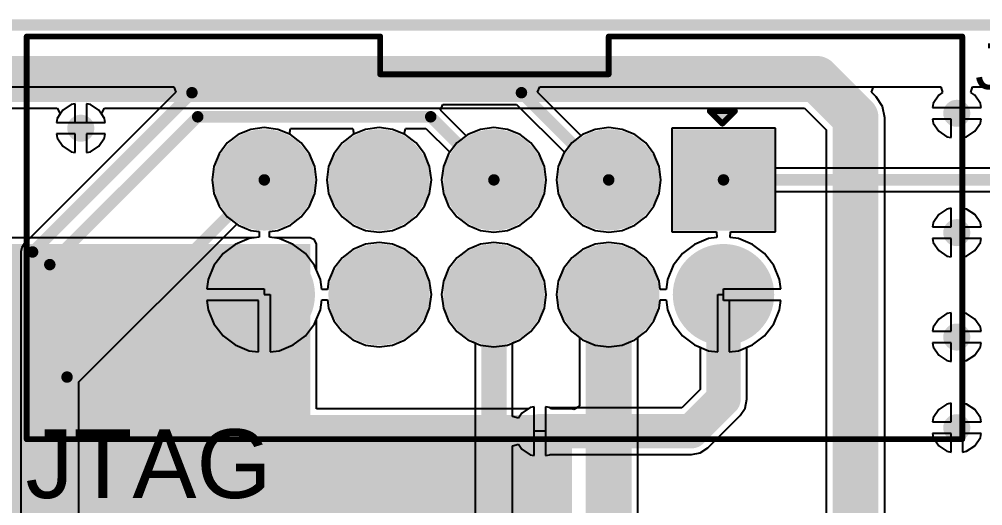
# Model space of a CAD drawing. Header units: millimetres. Extents: x -0.26 to 4.68, y -0.29 to 2.93.
# Drawn here: x 3.304 to 4.144, y 2.456 to 2.88 of the extents above; entities that cross this region are included whole.
import ezdxf

# ---------------------------------------------------------------- set-up
doc = ezdxf.new("R2010")
doc.units = ezdxf.units.MM
doc.header["$MEASUREMENT"] = 0
for name, color, linetype in [('BottomLayer', 5, 'Continuous'), ('BottomSolder', 6, 'Continuous'), ('Mechanical2', 216, 'Continuous'), ('MultiLayer', 9, 'Continuous'), ('PadHoleLayer', 156, 'Continuous'), ('TopLayer', 1, 'Continuous'), ('TopOverlay', 2, 'Continuous'), ('TopSolder', 216, 'Continuous'), ('ViaHoleLayer', 16, 'Continuous')]:
    doc.layers.add(name, color=color, linetype=linetype)
doc.styles.add('Arial', font='', dxfattribs={"height": 0.2})
doc.styles.get('Arial').set_extended_font_data('Arial')

# ---------------------------------------------------------------- blocks, each defined once
blk = doc.blocks.new('BH254V_10P_104')
at = {"layer": 'BottomLayer'}
h = blk.add_hatch(color=5, dxfattribs=at)
edge = h.paths.add_edge_path()
edge.add_arc((-0.2, 0.05), 0.04016, 0, 360)
h = blk.add_hatch(color=5, dxfattribs=at)
edge = h.paths.add_edge_path()
edge.add_arc((-0.1, 0.05), 0.04016, 0, 360)
h = blk.add_hatch(color=5, dxfattribs=at)
edge = h.paths.add_edge_path()
edge.add_arc((0, 0.05), 0.04016, 0, 360)
h = blk.add_hatch(color=5, dxfattribs=at)
edge = h.paths.add_edge_path()
edge.add_arc((0.1, 0.05), 0.04016, 0, 360)
h = blk.add_hatch(color=5, dxfattribs=at)
edge = h.paths.add_edge_path()
edge.add_arc((0.2, 0.05), 0.04016, 0, 360)
blk.add_hatch(color=5, dxfattribs=at).paths.add_polyline_path([(-0.24016, -0.00984), (-0.15984, -0.00984), (-0.15984, -0.09016), (-0.24016, -0.09016)])
h = blk.add_hatch(color=5, dxfattribs=at)
edge = h.paths.add_edge_path()
edge.add_arc((-0.1, -0.05), 0.04016, 0, 360)
h = blk.add_hatch(color=5, dxfattribs=at)
edge = h.paths.add_edge_path()
edge.add_arc((0, -0.05), 0.04016, 0, 360)
h = blk.add_hatch(color=5, dxfattribs=at)
edge = h.paths.add_edge_path()
edge.add_arc((0.1, -0.05), 0.04016, 0, 360)
h = blk.add_hatch(color=5, dxfattribs=at)
edge = h.paths.add_edge_path()
edge.add_arc((0.2, -0.05), 0.04016, 0, 360)
at = {"layer": 'BottomSolder'}
h = blk.add_hatch(color=6, dxfattribs=at)
edge = h.paths.add_edge_path()
edge.add_arc((-0.2, 0.05), 0.04416, 0, 360)
h = blk.add_hatch(color=6, dxfattribs=at)
edge = h.paths.add_edge_path()
edge.add_arc((-0.1, 0.05), 0.04416, 0, 360)
h = blk.add_hatch(color=6, dxfattribs=at)
edge = h.paths.add_edge_path()
edge.add_arc((0, 0.05), 0.04416, 0, 360)
h = blk.add_hatch(color=6, dxfattribs=at)
edge = h.paths.add_edge_path()
edge.add_arc((0.1, 0.05), 0.04416, 0, 360)
h = blk.add_hatch(color=6, dxfattribs=at)
edge = h.paths.add_edge_path()
edge.add_arc((0.2, 0.05), 0.04416, 0, 360)
blk.add_hatch(color=6, dxfattribs=at).paths.add_polyline_path([(-0.24416, -0.00584), (-0.15584, -0.00584), (-0.15584, -0.09416), (-0.24416, -0.09416)])
h = blk.add_hatch(color=6, dxfattribs=at)
edge = h.paths.add_edge_path()
edge.add_arc((-0.1, -0.05), 0.04416, 0, 360)
h = blk.add_hatch(color=6, dxfattribs=at)
edge = h.paths.add_edge_path()
edge.add_arc((0, -0.05), 0.04416, 0, 360)
h = blk.add_hatch(color=6, dxfattribs=at)
edge = h.paths.add_edge_path()
edge.add_arc((0.1, -0.05), 0.04416, 0, 360)
h = blk.add_hatch(color=6, dxfattribs=at)
edge = h.paths.add_edge_path()
edge.add_arc((0.2, -0.05), 0.04416, 0, 360)
at = {"layer": 'MultiLayer'}
h = blk.add_hatch(color=9, dxfattribs=at)
edge = h.paths.add_edge_path()
edge.add_arc((-0.2, 0.05), 0.04016, 0, 360)
h = blk.add_hatch(color=9, dxfattribs=at)
edge = h.paths.add_edge_path()
edge.add_arc((-0.1, 0.05), 0.04016, 0, 360)
h = blk.add_hatch(color=9, dxfattribs=at)
edge = h.paths.add_edge_path()
edge.add_arc((0, 0.05), 0.04016, 0, 360)
h = blk.add_hatch(color=9, dxfattribs=at)
edge = h.paths.add_edge_path()
edge.add_arc((0.1, 0.05), 0.04016, 0, 360)
h = blk.add_hatch(color=9, dxfattribs=at)
edge = h.paths.add_edge_path()
edge.add_arc((0.2, 0.05), 0.04016, 0, 360)
blk.add_hatch(color=9, dxfattribs=at).paths.add_polyline_path([(-0.24016, -0.00984), (-0.15984, -0.00984), (-0.15984, -0.09016), (-0.24016, -0.09016)])
h = blk.add_hatch(color=9, dxfattribs=at)
edge = h.paths.add_edge_path()
edge.add_arc((-0.1, -0.05), 0.04016, 0, 360)
h = blk.add_hatch(color=9, dxfattribs=at)
edge = h.paths.add_edge_path()
edge.add_arc((0, -0.05), 0.04016, 0, 360)
h = blk.add_hatch(color=9, dxfattribs=at)
edge = h.paths.add_edge_path()
edge.add_arc((0.1, -0.05), 0.04016, 0, 360)
h = blk.add_hatch(color=9, dxfattribs=at)
edge = h.paths.add_edge_path()
edge.add_arc((0.2, -0.05), 0.04016, 0, 360)
at = {"layer": 'PadHoleLayer'}
h = blk.add_hatch(color=156, dxfattribs=at)
edge = h.paths.add_edge_path()
edge.add_arc((-0.2, 0.05), 0.02008, 0, 360)
h = blk.add_hatch(color=156, dxfattribs=at)
edge = h.paths.add_edge_path()
edge.add_arc((-0.1, 0.05), 0.02008, 0, 360)
h = blk.add_hatch(color=156, dxfattribs=at)
edge = h.paths.add_edge_path()
edge.add_arc((0, 0.05), 0.02008, 0, 360)
h = blk.add_hatch(color=156, dxfattribs=at)
edge = h.paths.add_edge_path()
edge.add_arc((0.1, 0.05), 0.02008, 0, 360)
h = blk.add_hatch(color=156, dxfattribs=at)
edge = h.paths.add_edge_path()
edge.add_arc((0.2, 0.05), 0.02008, 0, 360)
h = blk.add_hatch(color=156, dxfattribs=at)
edge = h.paths.add_edge_path()
edge.add_arc((-0.2, -0.05), 0.02008, 0, 360)
h = blk.add_hatch(color=156, dxfattribs=at)
edge = h.paths.add_edge_path()
edge.add_arc((-0.1, -0.05), 0.02008, 0, 360)
h = blk.add_hatch(color=156, dxfattribs=at)
edge = h.paths.add_edge_path()
edge.add_arc((0, -0.05), 0.02008, 0, 360)
h = blk.add_hatch(color=156, dxfattribs=at)
edge = h.paths.add_edge_path()
edge.add_arc((0.1, -0.05), 0.02008, 0, 360)
h = blk.add_hatch(color=156, dxfattribs=at)
edge = h.paths.add_edge_path()
edge.add_arc((0.2, -0.05), 0.02008, 0, 360)
at = {"layer": 'TopLayer'}
h = blk.add_hatch(color=1, dxfattribs=at)
edge = h.paths.add_edge_path()
edge.add_arc((-0.2, 0.05), 0.04016, 0, 360)
h = blk.add_hatch(color=1, dxfattribs=at)
edge = h.paths.add_edge_path()
edge.add_arc((-0.1, 0.05), 0.04016, 0, 360)
h = blk.add_hatch(color=1, dxfattribs=at)
edge = h.paths.add_edge_path()
edge.add_arc((0, 0.05), 0.04016, 0, 360)
h = blk.add_hatch(color=1, dxfattribs=at)
edge = h.paths.add_edge_path()
edge.add_arc((0.1, 0.05), 0.04016, 0, 360)
h = blk.add_hatch(color=1, dxfattribs=at)
edge = h.paths.add_edge_path()
edge.add_arc((0.2, 0.05), 0.04016, 0, 360)
blk.add_hatch(color=1, dxfattribs=at).paths.add_polyline_path([(-0.24016, -0.00984), (-0.15984, -0.00984), (-0.15984, -0.09016), (-0.24016, -0.09016)])
h = blk.add_hatch(color=1, dxfattribs=at)
edge = h.paths.add_edge_path()
edge.add_arc((-0.1, -0.05), 0.04016, 0, 360)
h = blk.add_hatch(color=1, dxfattribs=at)
edge = h.paths.add_edge_path()
edge.add_arc((0, -0.05), 0.04016, 0, 360)
h = blk.add_hatch(color=1, dxfattribs=at)
edge = h.paths.add_edge_path()
edge.add_arc((0.1, -0.05), 0.04016, 0, 360)
h = blk.add_hatch(color=1, dxfattribs=at)
edge = h.paths.add_edge_path()
edge.add_arc((0.2, -0.05), 0.04016, 0, 360)
at = {"layer": 'TopOverlay'}
blk.add_hatch(color=2, dxfattribs=at).paths.add_polyline_path([(-0.1935, -0.102), (-0.205, -0.102), (-0.205, -0.1095), (-0.1935, -0.1095)])
at = {"layer": 'TopSolder'}
h = blk.add_hatch(color=216, dxfattribs=at)
edge = h.paths.add_edge_path()
edge.add_arc((-0.2, 0.05), 0.04416, 0, 360)
h = blk.add_hatch(color=216, dxfattribs=at)
edge = h.paths.add_edge_path()
edge.add_arc((-0.1, 0.05), 0.04416, 0, 360)
h = blk.add_hatch(color=216, dxfattribs=at)
edge = h.paths.add_edge_path()
edge.add_arc((0, 0.05), 0.04416, 0, 360)
h = blk.add_hatch(color=216, dxfattribs=at)
edge = h.paths.add_edge_path()
edge.add_arc((0.1, 0.05), 0.04416, 0, 360)
h = blk.add_hatch(color=216, dxfattribs=at)
edge = h.paths.add_edge_path()
edge.add_arc((0.2, 0.05), 0.04416, 0, 360)
blk.add_hatch(color=216, dxfattribs=at).paths.add_polyline_path([(-0.24416, -0.00584), (-0.15584, -0.00584), (-0.15584, -0.09416), (-0.24416, -0.09416)])
h = blk.add_hatch(color=216, dxfattribs=at)
edge = h.paths.add_edge_path()
edge.add_arc((-0.1, -0.05), 0.04416, 0, 360)
h = blk.add_hatch(color=216, dxfattribs=at)
edge = h.paths.add_edge_path()
edge.add_arc((0, -0.05), 0.04416, 0, 360)
h = blk.add_hatch(color=216, dxfattribs=at)
edge = h.paths.add_edge_path()
edge.add_arc((0.1, -0.05), 0.04416, 0, 360)
h = blk.add_hatch(color=216, dxfattribs=at)
edge = h.paths.add_edge_path()
edge.add_arc((0.2, -0.05), 0.04416, 0, 360)
at = {"layer": 'TopOverlay', "const_width": 0.005}
for points in [[(-0.408, 0.176), (-0.408, -0.175)], [(0.407, 0.176), (-0.408, 0.176)], [(0.407, 0.176), (0.407, -0.175)], [(-0.199, -0.099), (-0.21, -0.11)], [(-0.188, -0.11), (-0.199, -0.099)], [(-0.188, -0.11), (-0.21, -0.11)], [(-0.1, -0.142), (-0.1, -0.175)], [(0.099, -0.142), (-0.1, -0.142)], [(0.099, -0.142), (0.099, -0.175)], [(-0.1, -0.175), (-0.408, -0.175)], [(0.407, -0.175), (0.099, -0.175)]]:
    blk.add_lwpolyline(points, dxfattribs=at)
at = {"layer": 'TopOverlay', "const_width": 0.0025}
for points in [[(-0.40925, 0.176, 1), (-0.40675, 0.176, 1)], [(-0.40925, 0.176, 1), (-0.40675, 0.176, 1)], [(0.40575, 0.176, 1), (0.40825, 0.176, 1)], [(0.40575, 0.176, 1), (0.40825, 0.176, 1)], [(-0.20025, -0.099, 1), (-0.19775, -0.099, 1)], [(-0.20025, -0.099, 1), (-0.19775, -0.099, 1)], [(-0.21125, -0.11, 1), (-0.20875, -0.11, 1)], [(-0.21125, -0.11, 1), (-0.20875, -0.11, 1)], [(-0.18925, -0.11, 1), (-0.18675, -0.11, 1)], [(-0.18925, -0.11, 1), (-0.18675, -0.11, 1)], [(-0.10125, -0.142, 1), (-0.09875, -0.142, 1)], [(-0.10125, -0.142, 1), (-0.09875, -0.142, 1)], [(0.09775, -0.142, 1), (0.10025, -0.142, 1)], [(0.09775, -0.142, 1), (0.10025, -0.142, 1)], [(-0.40925, -0.175, 1), (-0.40675, -0.175, 1)], [(-0.40925, -0.175, 1), (-0.40675, -0.175, 1)], [(-0.10125, -0.175, 1), (-0.09875, -0.175, 1)], [(-0.10125, -0.175, 1), (-0.09875, -0.175, 1)], [(0.09775, -0.175, 1), (0.10025, -0.175, 1)], [(0.09775, -0.175, 1), (0.10025, -0.175, 1)], [(0.40575, -0.175, 1), (0.40825, -0.175, 1)], [(0.40575, -0.175, 1), (0.40825, -0.175, 1)]]:
    blk.add_lwpolyline(points, format="xyb", close=True, dxfattribs=at)

msp = doc.modelspace()

# ---------------------------------------------------------------- hatches: boundary and pattern name
at = {"layer": 'BottomLayer'}
h = msp.add_hatch(color=5, dxfattribs=at)
edge = h.paths.add_edge_path()
edge.add_arc((4.121, 2.798), 0.01181, 0, 360)
h = msp.add_hatch(color=5, dxfattribs=at)
edge = h.paths.add_edge_path()
edge.add_arc((3.358, 2.785), 0.01181, 0, 360)
h = msp.add_hatch(color=5, dxfattribs=at)
edge = h.paths.add_edge_path()
edge.add_arc((4.121, 2.694), 0.01181, 0, 360)
h = msp.add_hatch(color=5, dxfattribs=at)
edge = h.paths.add_edge_path()
edge.add_arc((4.121, 2.603), 0.01181, 0, 360)
h = msp.add_hatch(color=5, dxfattribs=at)
edge = h.paths.add_edge_path()
edge.add_arc((4.121, 2.524), 0.01181, 0, 360)
h = msp.add_hatch(color=5, dxfattribs=at)
edge = h.paths.add_edge_path()
edge.add_arc((3.75782, 2.52095), 0.01181, 0, 360)
at = {"layer": 'BottomSolder'}
h = msp.add_hatch(color=6, dxfattribs=at)
edge = h.paths.add_edge_path()
edge.add_arc((4.121, 2.798), 0.00591, 0, 360)
h = msp.add_hatch(color=6, dxfattribs=at)
edge = h.paths.add_edge_path()
edge.add_arc((3.358, 2.785), 0.00591, 0, 360)
h = msp.add_hatch(color=6, dxfattribs=at)
edge = h.paths.add_edge_path()
edge.add_arc((4.121, 2.694), 0.00591, 0, 360)
h = msp.add_hatch(color=6, dxfattribs=at)
edge = h.paths.add_edge_path()
edge.add_arc((4.121, 2.603), 0.00591, 0, 360)
h = msp.add_hatch(color=6, dxfattribs=at)
edge = h.paths.add_edge_path()
edge.add_arc((3.75782, 2.52095), 0.00591, 0, 360)
h = msp.add_hatch(color=6, dxfattribs=at)
edge = h.paths.add_edge_path()
edge.add_arc((4.121, 2.524), 0.00591, 0, 360)
at = {"layer": 'TopLayer'}
h = msp.add_hatch(color=1, dxfattribs=at)
edge = h.paths.add_edge_path()
edge.add_arc((4.121, 2.798), 0.01181, 0, 360)
h = msp.add_hatch(color=1, dxfattribs=at)
edge = h.paths.add_edge_path()
edge.add_arc((3.358, 2.785), 0.01181, 0, 360)
h = msp.add_hatch(color=1, dxfattribs=at)
edge = h.paths.add_edge_path()
edge.add_arc((4.121, 2.694), 0.01181, 0, 360)
for points in [[(3, 2.161), (3.55782, 2.161), (3.55782, 2.68395), (3, 2.68395)], [(3.45482, 2.16152), (3.78582, 2.16152), (3.78582, 2.53495), (3.45482, 2.53495)]]:
    msp.add_hatch(color=1, dxfattribs=at).paths.add_polyline_path(points)
h = msp.add_hatch(color=1, dxfattribs=at)
edge = h.paths.add_edge_path()
edge.add_arc((4.121, 2.603), 0.01181, 0, 360)
h = msp.add_hatch(color=1, dxfattribs=at)
edge = h.paths.add_edge_path()
edge.add_arc((4.121, 2.524), 0.01181, 0, 360)
h = msp.add_hatch(color=1, dxfattribs=at)
edge = h.paths.add_edge_path()
edge.add_arc((3.75782, 2.52095), 0.01181, 0, 360)
at = {"layer": 'TopSolder'}
h = msp.add_hatch(color=216, dxfattribs=at)
edge = h.paths.add_edge_path()
edge.add_arc((4.121, 2.798), 0.00591, 0, 360)
h = msp.add_hatch(color=216, dxfattribs=at)
edge = h.paths.add_edge_path()
edge.add_arc((3.358, 2.785), 0.00591, 0, 360)
h = msp.add_hatch(color=216, dxfattribs=at)
edge = h.paths.add_edge_path()
edge.add_arc((4.121, 2.694), 0.00591, 0, 360)
h = msp.add_hatch(color=216, dxfattribs=at)
edge = h.paths.add_edge_path()
edge.add_arc((4.121, 2.603), 0.00591, 0, 360)
h = msp.add_hatch(color=216, dxfattribs=at)
edge = h.paths.add_edge_path()
edge.add_arc((3.75782, 2.52095), 0.00591, 0, 360)
h = msp.add_hatch(color=216, dxfattribs=at)
edge = h.paths.add_edge_path()
edge.add_arc((4.121, 2.524), 0.00591, 0, 360)
at = {"layer": 'ViaHoleLayer'}
h = msp.add_hatch(color=16, dxfattribs=at)
edge = h.paths.add_edge_path()
edge.add_arc((4.121, 2.798), 0.00591, 0, 360)
h = msp.add_hatch(color=16, dxfattribs=at)
edge = h.paths.add_edge_path()
edge.add_arc((3.358, 2.785), 0.00591, 0, 360)
h = msp.add_hatch(color=16, dxfattribs=at)
edge = h.paths.add_edge_path()
edge.add_arc((4.121, 2.694), 0.00591, 0, 360)
h = msp.add_hatch(color=16, dxfattribs=at)
edge = h.paths.add_edge_path()
edge.add_arc((4.121, 2.603), 0.00591, 0, 360)
h = msp.add_hatch(color=16, dxfattribs=at)
edge = h.paths.add_edge_path()
edge.add_arc((3.75782, 2.52095), 0.00591, 0, 360)
h = msp.add_hatch(color=16, dxfattribs=at)
edge = h.paths.add_edge_path()
edge.add_arc((4.121, 2.524), 0.00591, 0, 360)

# ---------------------------------------------------------------- linework, layer by layer
at = {"layer": 'BottomLayer'}
for p, q in [((2.82723, 2.821), (3.43892, 2.821)), ((3.43892, 2.821), (3.44084, 2.81638)), ((3.75581, 2.81638), (3.75772, 2.821)), ((3.75772, 2.821), (4.10716, 2.821)), ((4.10716, 2.821), (4.10868, 2.816)), ((4.13332, 2.816), (4.13484, 2.821)), ((4.13484, 2.821), (4.22416, 2.821)), ((3.44084, 2.81638), (3.30879, 2.68434)), ((3.79377, 2.77842), (3.75581, 2.81638)), ((4.10528, 2.81372), (4.10045, 2.80651)), ((4.10868, 2.816), (4.10528, 2.81372)), ((4.13672, 2.81372), (4.13332, 2.816)), ((4.14155, 2.80651), (4.13672, 2.81372)), ((3.34949, 2.80555), (3.34228, 2.80072)), ((3.353, 2.80624), (3.34949, 2.80555)), ((3.353, 2.79), (3.353, 2.80624)), ((3.36651, 2.80555), (3.363, 2.80624)), ((3.363, 2.80624), (3.363, 2.79)), ((3.37372, 2.80072), (3.36651, 2.80555)), ((3.67144, 2.80075), (3.67343, 2.80575)), ((3.67343, 2.80575), (3.7376, 2.80575)), ((3.7376, 2.80575), (3.77936, 2.764)), ((4.10045, 2.80651), (4.09976, 2.803)), ((4.09976, 2.803), (4.14224, 2.803)), ((4.14224, 2.803), (4.14155, 2.80651)), ((3.34228, 2.80072), (3.33745, 2.79351)), ((3.37855, 2.79351), (3.37372, 2.80072)), ((3.69377, 2.77842), (3.67144, 2.80075)), ((3.33745, 2.79351), (3.33676, 2.79)), ((3.33676, 2.79), (3.353, 2.79)), ((3.363, 2.79), (3.37924, 2.79)), ((3.37924, 2.79), (3.37855, 2.79351)), ((4.116, 2.793), (4.09976, 2.793)), ((4.09976, 2.793), (4.10045, 2.78949)), ((4.10045, 2.78949), (4.10528, 2.78228)), ((4.116, 2.77676), (4.116, 2.793)), ((4.14224, 2.793), (4.126, 2.793)), ((4.126, 2.793), (4.126, 2.77676)), ((4.13672, 2.78228), (4.14155, 2.78949)), ((4.14155, 2.78949), (4.14224, 2.793)), ((3.353, 2.78), (3.33676, 2.78)), ((3.33676, 2.78), (3.33745, 2.77649)), ((3.353, 2.76376), (3.353, 2.78)), ((3.37924, 2.78), (3.363, 2.78)), ((3.363, 2.78), (3.363, 2.76376)), ((3.37855, 2.77649), (3.37924, 2.78)), ((3.53973, 2.77975), (3.54072, 2.78475)), ((3.5406, 2.77939), (3.53973, 2.77975)), ((3.55003, 2.77216), (3.5406, 2.77939)), ((3.54072, 2.78475), (3.59492, 2.78475)), ((3.59505, 2.77939), (3.58562, 2.77216)), ((3.59492, 2.78475), (3.59592, 2.77975)), ((3.59592, 2.77975), (3.59505, 2.77939)), ((3.63973, 2.77975), (3.64072, 2.78475)), ((3.6406, 2.77939), (3.63973, 2.77975)), ((3.65003, 2.77216), (3.6406, 2.77939)), ((3.64072, 2.78475), (3.6586, 2.78475)), ((3.6586, 2.78475), (3.67936, 2.764)), ((3.69505, 2.77939), (3.69377, 2.77842)), ((3.70603, 2.78394), (3.69505, 2.77939)), ((3.71782, 2.7855), (3.70603, 2.78394)), ((3.72961, 2.78394), (3.71782, 2.7855)), ((3.7406, 2.77939), (3.72961, 2.78394)), ((3.75003, 2.77216), (3.7406, 2.77939)), ((3.79505, 2.77939), (3.79377, 2.77842)), ((3.80603, 2.78394), (3.79505, 2.77939)), ((3.81782, 2.7855), (3.80603, 2.78394)), ((3.82961, 2.78394), (3.81782, 2.7855)), ((3.8406, 2.77939), (3.82961, 2.78394)), ((3.85003, 2.77216), (3.8406, 2.77939)), ((3.96298, 2.78511), (3.87267, 2.78511)), ((3.87267, 2.78511), (3.87267, 2.69479)), ((3.96298, 2.75014), (3.96298, 2.78511)), ((4.10528, 2.78228), (4.11249, 2.77745)), ((4.12951, 2.77745), (4.13672, 2.78228)), ((3.33745, 2.77649), (3.34228, 2.76928)), ((3.37372, 2.76928), (3.37855, 2.77649)), ((3.55727, 2.76272), (3.55003, 2.77216)), ((3.58562, 2.77216), (3.57838, 2.76272)), ((3.65727, 2.76272), (3.65003, 2.77216)), ((3.75727, 2.76272), (3.75003, 2.77216)), ((3.85727, 2.76272), (3.85003, 2.77216)), ((4.11249, 2.77745), (4.116, 2.77676)), ((4.126, 2.77676), (4.12951, 2.77745)), ((3.34228, 2.76928), (3.34949, 2.76445)), ((3.34949, 2.76445), (3.353, 2.76376)), ((3.363, 2.76376), (3.36651, 2.76445)), ((3.36651, 2.76445), (3.37372, 2.76928)), ((3.56182, 2.75174), (3.55727, 2.76272)), ((3.57838, 2.76272), (3.57383, 2.75174)), ((3.66182, 2.75174), (3.65727, 2.76272)), ((3.67838, 2.76272), (3.67383, 2.75174)), ((3.67936, 2.764), (3.67838, 2.76272)), ((3.76182, 2.75174), (3.75727, 2.76272)), ((3.77838, 2.76272), (3.77383, 2.75174)), ((3.77936, 2.764), (3.77838, 2.76272)), ((3.86182, 2.75174), (3.85727, 2.76272)), ((3.56337, 2.73995), (3.56182, 2.75174)), ((3.57383, 2.75174), (3.57228, 2.73995)), ((3.66337, 2.73995), (3.66182, 2.75174)), ((3.67383, 2.75174), (3.67228, 2.73995)), ((3.76337, 2.73995), (3.76182, 2.75174)), ((3.77383, 2.75174), (3.77228, 2.73995)), ((3.86337, 2.73995), (3.86182, 2.75174)), ((4.26582, 2.75014), (3.96298, 2.75014)), ((3.56182, 2.72816), (3.56337, 2.73995)), ((3.57228, 2.73995), (3.57383, 2.72816)), ((3.66182, 2.72816), (3.66337, 2.73995)), ((3.67228, 2.73995), (3.67383, 2.72816)), ((3.76182, 2.72816), (3.76337, 2.73995)), ((3.77228, 2.73995), (3.77383, 2.72816)), ((3.86182, 2.72816), (3.86337, 2.73995)), ((3.55727, 2.71718), (3.56182, 2.72816)), ((3.57383, 2.72816), (3.57838, 2.71718)), ((3.65727, 2.71718), (3.66182, 2.72816)), ((3.67383, 2.72816), (3.67838, 2.71718)), ((3.75727, 2.71718), (3.76182, 2.72816)), ((3.77383, 2.72816), (3.77838, 2.71718)), ((3.85727, 2.71718), (3.86182, 2.72816)), ((3.96298, 2.69479), (3.96298, 2.72975)), ((3.96298, 2.72975), (4.2616, 2.72975)), ((3.55003, 2.70774), (3.55727, 2.71718)), ((3.57838, 2.71718), (3.58562, 2.70774)), ((3.65003, 2.70774), (3.65727, 2.71718)), ((3.67838, 2.71718), (3.68562, 2.70774)), ((3.75003, 2.70774), (3.75727, 2.71718)), ((3.77838, 2.71718), (3.78562, 2.70774)), ((3.85003, 2.70774), (3.85727, 2.71718)), ((4.11249, 2.71455), (4.10528, 2.70972)), ((4.116, 2.71524), (4.11249, 2.71455)), ((4.116, 2.699), (4.116, 2.71524)), ((4.12951, 2.71455), (4.126, 2.71524)), ((4.126, 2.71524), (4.126, 2.699)), ((4.13672, 2.70972), (4.12951, 2.71455)), ((3.5406, 2.7005), (3.55003, 2.70774)), ((3.58562, 2.70774), (3.59505, 2.7005)), ((3.6406, 2.7005), (3.65003, 2.70774)), ((3.68562, 2.70774), (3.69505, 2.7005)), ((3.7406, 2.7005), (3.75003, 2.70774)), ((3.78562, 2.70774), (3.79505, 2.7005)), ((3.8406, 2.7005), (3.85003, 2.70774)), ((4.10045, 2.70251), (4.09976, 2.699)), ((4.10528, 2.70972), (4.10045, 2.70251)), ((4.14155, 2.70251), (4.13672, 2.70972)), ((4.14224, 2.699), (4.14155, 2.70251)), ((3.3562, 2.5639), (3.49377, 2.70148)), ((3.49377, 2.70148), (3.49505, 2.7005)), ((3.49505, 2.7005), (3.50603, 2.69595)), ((3.50603, 2.69595), (3.51334, 2.69499)), ((3.51334, 2.69499), (3.51334, 2.68995)), ((3.52231, 2.69499), (3.52961, 2.69595)), ((3.52231, 2.68995), (3.52231, 2.69499)), ((3.52961, 2.69595), (3.5406, 2.7005)), ((3.59505, 2.7005), (3.60603, 2.69595)), ((3.60603, 2.69595), (3.61782, 2.6944)), ((3.61782, 2.6944), (3.62961, 2.69595)), ((3.62961, 2.69595), (3.6406, 2.7005)), ((3.69505, 2.7005), (3.70603, 2.69595)), ((3.70603, 2.69595), (3.71782, 2.6944)), ((3.71782, 2.6944), (3.72961, 2.69595)), ((3.72961, 2.69595), (3.7406, 2.7005)), ((3.79505, 2.7005), (3.80603, 2.69595)), ((3.80603, 2.69595), (3.81782, 2.6944)), ((3.81782, 2.6944), (3.82961, 2.69595)), ((3.82961, 2.69595), (3.8406, 2.7005)), ((3.87267, 2.69479), (3.91181, 2.69479)), ((3.91181, 2.69479), (3.91214, 2.68979)), ((3.9235, 2.68979), (3.92383, 2.69479)), ((3.92383, 2.69479), (3.96298, 2.69479)), ((4.09976, 2.699), (4.116, 2.699)), ((4.126, 2.699), (4.14224, 2.699)), ((3.50473, 2.68882), (3.49253, 2.68376)), ((3.51334, 2.68995), (3.50473, 2.68882)), ((3.53092, 2.68882), (3.52231, 2.68995)), ((3.54312, 2.68376), (3.53092, 2.68882)), ((3.61782, 2.6855), (3.60603, 2.68394)), ((3.62961, 2.68394), (3.61782, 2.6855)), ((3.71782, 2.6855), (3.70603, 2.68394)), ((3.72961, 2.68394), (3.71782, 2.6855)), ((3.81782, 2.6855), (3.80603, 2.68394)), ((3.82961, 2.68394), (3.81782, 2.6855)), ((3.90473, 2.68882), (3.89253, 2.68376)), ((3.91214, 2.68979), (3.90473, 2.68882)), ((3.93092, 2.68882), (3.9235, 2.68979)), ((3.94312, 2.68376), (3.93092, 2.68882)), ((4.116, 2.689), (4.09976, 2.689)), ((4.09976, 2.689), (4.10045, 2.68549)), ((4.10045, 2.68549), (4.10528, 2.67828)), ((4.116, 2.67276), (4.116, 2.689)), ((4.14224, 2.689), (4.126, 2.689)), ((4.126, 2.689), (4.126, 2.67276)), ((4.13672, 2.67828), (4.14155, 2.68549)), ((4.14155, 2.68549), (4.14224, 2.689)), ((3.30658, 2.68103), (3.3058, 2.67713)), ((3.3058, 2.67713), (3.3058, 1.28935)), ((3.30879, 2.68434), (3.30658, 2.68103)), ((3.49253, 2.68376), (3.48205, 2.67572)), ((3.5536, 2.67572), (3.54312, 2.68376)), ((3.59505, 2.67939), (3.58562, 2.67216)), ((3.60603, 2.68394), (3.59505, 2.67939)), ((3.6406, 2.67939), (3.62961, 2.68394)), ((3.65003, 2.67216), (3.6406, 2.67939)), ((3.69505, 2.67939), (3.68562, 2.67216)), ((3.70603, 2.68394), (3.69505, 2.67939)), ((3.7406, 2.67939), (3.72961, 2.68394)), ((3.75003, 2.67216), (3.7406, 2.67939)), ((3.79505, 2.67939), (3.78562, 2.67216)), ((3.80603, 2.68394), (3.79505, 2.67939)), ((3.8406, 2.67939), (3.82961, 2.68394)), ((3.85003, 2.67216), (3.8406, 2.67939)), ((3.89253, 2.68376), (3.88205, 2.67572)), ((3.9536, 2.67572), (3.94312, 2.68376)), ((4.10528, 2.67828), (4.11249, 2.67345)), ((4.12951, 2.67345), (4.13672, 2.67828)), ((3.48205, 2.67572), (3.47401, 2.66524)), ((3.56164, 2.66524), (3.5536, 2.67572)), ((3.58562, 2.67216), (3.57838, 2.66272)), ((3.65727, 2.66272), (3.65003, 2.67216)), ((3.68562, 2.67216), (3.67838, 2.66272)), ((3.75727, 2.66272), (3.75003, 2.67216)), ((3.78562, 2.67216), (3.77838, 2.66272)), ((3.85727, 2.66272), (3.85003, 2.67216)), ((3.88205, 2.67572), (3.87401, 2.66524)), ((3.96164, 2.66524), (3.9536, 2.67572)), ((4.11249, 2.67345), (4.116, 2.67276)), ((4.126, 2.67276), (4.12951, 2.67345)), ((3.47401, 2.66524), (3.46896, 2.65304)), ((3.56669, 2.65304), (3.56164, 2.66524)), ((3.57838, 2.66272), (3.57383, 2.65174)), ((3.66182, 2.65174), (3.65727, 2.66272)), ((3.67838, 2.66272), (3.67383, 2.65174)), ((3.76182, 2.65174), (3.75727, 2.66272)), ((3.77838, 2.66272), (3.77383, 2.65174)), ((3.86182, 2.65174), (3.85727, 2.66272)), ((3.87401, 2.66524), (3.86896, 2.65304)), ((3.96669, 2.65304), (3.96164, 2.66524)), ((3.46896, 2.65304), (3.46789, 2.64495)), ((3.56782, 2.64443), (3.56669, 2.65304)), ((3.86896, 2.65304), (3.86782, 2.64443)), ((3.96775, 2.64495), (3.96669, 2.65304)), ((3.46789, 2.64495), (3.51782, 2.64495)), ((3.51782, 2.64495), (3.51782, 2.63995)), ((3.57287, 2.64443), (3.56782, 2.64443)), ((3.57383, 2.65174), (3.57287, 2.64443)), ((3.66337, 2.63995), (3.66182, 2.65174)), ((3.67383, 2.65174), (3.67228, 2.63995)), ((3.76337, 2.63995), (3.76182, 2.65174)), ((3.77383, 2.65174), (3.77228, 2.63995)), ((3.86278, 2.64443), (3.86182, 2.65174)), ((3.86782, 2.64443), (3.86278, 2.64443)), ((3.91782, 2.63495), (3.91782, 2.64495)), ((3.91782, 2.64495), (3.96775, 2.64495)), ((3.51782, 2.63995), (3.52282, 2.63995)), ((3.52282, 2.63995), (3.52282, 2.59002)), ((3.56669, 2.62685), (3.56782, 2.63546)), ((3.56782, 2.63546), (3.57287, 2.63546)), ((3.57287, 2.63546), (3.57383, 2.62816)), ((3.66182, 2.62816), (3.66337, 2.63995)), ((3.67228, 2.63995), (3.67383, 2.62816)), ((3.76182, 2.62816), (3.76337, 2.63995)), ((3.77228, 2.63995), (3.77383, 2.62816)), ((3.86182, 2.62816), (3.86278, 2.63546)), ((3.86278, 2.63546), (3.86782, 2.63546)), ((3.86782, 2.63546), (3.86896, 2.62685)), ((3.51282, 2.63495), (3.46789, 2.63495)), ((3.46789, 2.63495), (3.46896, 2.62685)), ((3.46896, 2.62685), (3.47401, 2.61465)), ((3.51282, 2.59002), (3.51282, 2.63495)), ((3.56164, 2.61465), (3.56669, 2.62685)), ((3.57383, 2.62816), (3.57838, 2.61718)), ((3.65727, 2.61718), (3.66182, 2.62816)), ((3.67383, 2.62816), (3.67838, 2.61718)), ((3.75727, 2.61718), (3.76182, 2.62816)), ((3.77383, 2.62816), (3.77838, 2.61718)), ((3.85727, 2.61718), (3.86182, 2.62816)), ((3.86896, 2.62685), (3.87401, 2.61465)), ((3.96775, 2.63495), (3.91782, 2.63495)), ((3.96164, 2.61465), (3.96669, 2.62685)), ((3.96669, 2.62685), (3.96775, 2.63495)), ((4.10528, 2.61872), (4.10045, 2.61151)), ((4.11249, 2.62355), (4.10528, 2.61872)), ((4.116, 2.62424), (4.11249, 2.62355)), ((4.116, 2.608), (4.116, 2.62424)), ((4.12951, 2.62355), (4.126, 2.62424)), ((4.126, 2.62424), (4.126, 2.608)), ((4.13672, 2.61872), (4.12951, 2.62355)), ((4.14155, 2.61151), (4.13672, 2.61872)), ((3.47401, 2.61465), (3.48205, 2.60418)), ((3.5536, 2.60418), (3.56164, 2.61465)), ((3.57838, 2.61718), (3.58562, 2.60774)), ((3.65003, 2.60774), (3.65727, 2.61718)), ((3.67838, 2.61718), (3.68562, 2.60774)), ((3.75003, 2.60774), (3.75727, 2.61718)), ((3.77838, 2.61718), (3.78562, 2.60774)), ((3.85003, 2.60774), (3.85727, 2.61718)), ((3.87401, 2.61465), (3.88205, 2.60418)), ((3.9536, 2.60418), (3.96164, 2.61465)), ((4.10045, 2.61151), (4.09976, 2.608)), ((4.14224, 2.608), (4.14155, 2.61151)), ((3.48205, 2.60418), (3.49253, 2.59614)), ((3.54312, 2.59614), (3.5536, 2.60418)), ((3.58562, 2.60774), (3.59505, 2.6005)), ((3.6406, 2.6005), (3.65003, 2.60774)), ((3.68562, 2.60774), (3.69505, 2.6005)), ((3.7406, 2.6005), (3.75003, 2.60774)), ((3.78562, 2.60774), (3.79505, 2.6005)), ((3.8406, 2.6005), (3.85003, 2.60774)), ((3.88205, 2.60418), (3.89253, 2.59614)), ((3.94312, 2.59614), (3.9536, 2.60418)), ((4.09976, 2.608), (4.116, 2.608)), ((4.126, 2.608), (4.14224, 2.608)), ((3.49253, 2.59614), (3.50473, 2.59108)), ((3.53092, 2.59108), (3.54312, 2.59614)), ((3.59505, 2.6005), (3.60603, 2.59595)), ((3.60603, 2.59595), (3.61782, 2.5944)), ((3.61782, 2.5944), (3.62961, 2.59595)), ((3.62961, 2.59595), (3.6406, 2.6005)), ((3.69505, 2.6005), (3.70151, 2.59783)), ((3.70151, 2.59783), (3.70151, 2.43917)), ((3.73414, 2.59783), (3.7406, 2.6005)), ((3.73414, 2.53376), (3.73414, 2.59783)), ((3.79505, 2.6005), (3.80603, 2.59595)), ((3.80603, 2.59595), (3.81782, 2.5944)), ((3.81782, 2.5944), (3.82961, 2.59595)), ((3.82961, 2.59595), (3.8406, 2.6005)), ((3.89253, 2.59614), (3.89743, 2.59411)), ((3.89743, 2.59411), (3.89743, 2.5574)), ((3.93821, 2.59411), (3.94312, 2.59614)), ((3.93821, 2.54895), (3.93821, 2.59411)), ((4.116, 2.598), (4.09976, 2.598)), ((4.09976, 2.598), (4.10045, 2.59449)), ((4.10045, 2.59449), (4.10528, 2.58728)), ((4.116, 2.58176), (4.116, 2.598)), ((4.14224, 2.598), (4.126, 2.598)), ((4.126, 2.598), (4.126, 2.58176)), ((4.13672, 2.58728), (4.14155, 2.59449)), ((4.14155, 2.59449), (4.14224, 2.598)), ((3.50473, 2.59108), (3.51282, 2.59002)), ((3.52282, 2.59002), (3.53092, 2.59108)), ((4.10528, 2.58728), (4.11249, 2.58245)), ((4.12951, 2.58245), (4.13672, 2.58728)), ((4.11249, 2.58245), (4.116, 2.58176)), ((4.126, 2.58176), (4.12951, 2.58245)), ((3.3562, 1.26918), (3.3562, 2.5639)), ((3.89743, 2.5574), (3.88138, 2.54134)), ((3.93666, 2.54115), (3.93821, 2.54895)), ((4.11249, 2.54455), (4.10528, 2.53972)), ((4.116, 2.54524), (4.11249, 2.54455)), ((4.116, 2.529), (4.116, 2.54524)), ((4.12951, 2.54455), (4.126, 2.54524)), ((4.126, 2.54524), (4.126, 2.529)), ((4.13672, 2.53972), (4.12951, 2.54455)), ((3.7421, 2.53667), (3.73914, 2.53224)), ((3.74931, 2.54149), (3.7421, 2.53667)), ((3.75282, 2.54219), (3.74931, 2.54149)), ((3.75282, 2.52095), (3.75282, 2.54219)), ((3.76633, 2.54149), (3.76282, 2.54219)), ((3.76282, 2.54219), (3.76282, 2.52095)), ((3.76656, 2.54134), (3.76633, 2.54149)), ((3.88138, 2.54134), (3.76656, 2.54134)), ((3.90424, 2.50653), (3.93224, 2.53453)), ((3.93224, 2.53453), (3.93666, 2.54115)), ((4.10528, 2.53972), (4.10045, 2.53251)), ((4.14155, 2.53251), (4.13672, 2.53972)), ((3.73914, 2.53224), (3.73414, 2.53376)), ((4.10045, 2.53251), (4.09976, 2.529)), ((4.09976, 2.529), (4.116, 2.529)), ((4.126, 2.529), (4.14224, 2.529)), ((4.14224, 2.529), (4.14155, 2.53251)), ((3.75282, 2.4997), (3.75282, 2.52095)), ((3.76282, 2.52095), (3.76282, 2.4997)), ((4.116, 2.519), (4.09976, 2.519)), ((4.09976, 2.519), (4.10045, 2.51549)), ((4.116, 2.50276), (4.116, 2.519)), ((4.14224, 2.519), (4.126, 2.519)), ((4.126, 2.519), (4.126, 2.50276)), ((4.14155, 2.51549), (4.14224, 2.519)), ((3.73414, 2.50814), (3.73914, 2.50966)), ((3.73914, 2.50966), (3.7421, 2.50522)), ((4.10045, 2.51549), (4.10528, 2.50828)), ((4.13672, 2.50828), (4.14155, 2.51549)), ((3.73414, 2.44592), (3.73414, 2.50814)), ((3.7421, 2.50522), (3.74931, 2.5004)), ((3.88982, 2.50056), (3.89763, 2.50211)), ((3.89763, 2.50211), (3.90424, 2.50653)), ((4.10528, 2.50828), (4.11249, 2.50345)), ((4.11249, 2.50345), (4.116, 2.50276)), ((4.126, 2.50276), (4.12951, 2.50345)), ((4.12951, 2.50345), (4.13672, 2.50828)), ((3.74931, 2.5004), (3.75282, 2.4997)), ((3.76282, 2.4997), (3.76633, 2.5004)), ((3.76633, 2.5004), (3.76656, 2.50056)), ((3.76656, 2.50056), (3.88982, 2.50056))]:
    msp.add_line(p, q, dxfattribs=at)
for points, const_width in [([(3.316, 2.67713), (3.45482, 2.81595)], 0.01), ([(3.45482, 2.81595), (3.74182, 2.81595)], 0.01), ([(3.74182, 2.81595), (3.81782, 2.73995)], 0.01), ([(3.331, 2.66613), (3.45982, 2.79495)], 0.01), ([(3.45982, 2.79495), (3.66282, 2.79495)], 0.01), ([(3.66282, 2.79495), (3.71782, 2.73995)], 0.01), ([(3.346, 2.56813), (3.51782, 2.73995)], 0.01), ([(3.91782, 2.73995), (4.26582, 2.73995)], 0.01), ([(3.316, 1.28513), (3.316, 2.67713)], 0.01), ([(3.331, 1.27513), (3.331, 2.66613)], 0.01), ([(3.91782, 2.54895), (3.91782, 2.63995)], 0.03), ([(3.71782, 2.43917), (3.71782, 2.63995)], 0.022), ([(3.346, 1.26852), (3.346, 2.56813)], 0.01), ([(3.88982, 2.52095), (3.91782, 2.54895)], 0.03), ([(3.75782, 2.52095), (3.88982, 2.52095)], 0.03)]:
    msp.add_lwpolyline(points, dxfattribs=dict(at, const_width=const_width))
for points, const_width in [([(3.45232, 2.81595, 1), (3.45732, 2.81595, 1)], 0.005), ([(3.45232, 2.81595, 1), (3.45732, 2.81595, 1)], 0.005), ([(3.73932, 2.81595, 1), (3.74432, 2.81595, 1)], 0.005), ([(3.73932, 2.81595, 1), (3.74432, 2.81595, 1)], 0.005), ([(3.45732, 2.79495, 1), (3.46232, 2.79495, 1)], 0.005), ([(3.45732, 2.79495, 1), (3.46232, 2.79495, 1)], 0.005), ([(3.66032, 2.79495, 1), (3.66532, 2.79495, 1)], 0.005), ([(3.66032, 2.79495, 1), (3.66532, 2.79495, 1)], 0.005), ([(3.51532, 2.73995, 1), (3.52032, 2.73995, 1)], 0.005), ([(3.71532, 2.73995, 1), (3.72032, 2.73995, 1)], 0.005), ([(3.81532, 2.73995, 1), (3.82032, 2.73995, 1)], 0.005), ([(3.91532, 2.73995, 1), (3.92032, 2.73995, 1)], 0.005), ([(3.3135, 2.67713, 1), (3.3185, 2.67713, 1)], 0.005), ([(3.3135, 2.67713, 1), (3.3185, 2.67713, 1)], 0.005), ([(3.3285, 2.66613, 1), (3.3335, 2.66613, 1)], 0.005), ([(3.3285, 2.66613, 1), (3.3335, 2.66613, 1)], 0.005), ([(3.91032, 2.63995, 1), (3.92532, 2.63995, 1)], 0.015), ([(3.71232, 2.63995, 1), (3.72332, 2.63995, 1)], 0.011), ([(3.3435, 2.56813, 1), (3.3485, 2.56813, 1)], 0.005), ([(3.3435, 2.56813, 1), (3.3485, 2.56813, 1)], 0.005), ([(3.91032, 2.54895, 1), (3.92532, 2.54895, 1)], 0.015), ([(3.91032, 2.54895, 1), (3.92532, 2.54895, 1)], 0.015), ([(3.75032, 2.52095, 1), (3.76532, 2.52095, 1)], 0.015), ([(3.88232, 2.52095, 1), (3.89732, 2.52095, 1)], 0.015), ([(3.88232, 2.52095, 1), (3.89732, 2.52095, 1)], 0.015)]:
    msp.add_lwpolyline(points, format="xyb", close=True, dxfattribs=dict(at, const_width=const_width))
at = {"layer": 'Mechanical2', "const_width": 0.01}
msp.add_lwpolyline([(-0.11718, 2.87495), (4.60723, 2.87495)], dxfattribs=at)
at = {"layer": 'TopLayer'}
for p, q in [((4.04667, 2.81638), (4.04858, 2.821)), ((4.04858, 2.821), (4.10716, 2.821)), ((4.10716, 2.821), (4.10868, 2.816)), ((4.13332, 2.816), (4.13484, 2.821)), ((4.13484, 2.821), (4.22416, 2.821)), ((4.05085, 2.8122), (4.04667, 2.81638)), ((4.05637, 2.80393), (4.05085, 2.8122)), ((4.10528, 2.81372), (4.10045, 2.80651)), ((4.10868, 2.816), (4.10528, 2.81372)), ((4.13672, 2.81372), (4.13332, 2.816)), ((4.14155, 2.80651), (4.13672, 2.81372)), ((4.05831, 2.79418), (4.05637, 2.80393)), ((4.10045, 2.80651), (4.09976, 2.803)), ((4.09976, 2.803), (4.14224, 2.803)), ((4.14224, 2.803), (4.14155, 2.80651)), ((3.26158, 2.80246), (3.33742, 2.80246)), ((3.33742, 2.80246), (3.34009, 2.79746)), ((3.34009, 2.79746), (3.33745, 2.79351)), ((3.37591, 2.79746), (3.37858, 2.80246)), ((3.37855, 2.79351), (3.37591, 2.79746)), ((3.37858, 2.80246), (3.98849, 2.80246)), ((3.98849, 2.80246), (4.00733, 2.78362)), ((3.33745, 2.79351), (3.33676, 2.79)), ((3.33676, 2.79), (3.37924, 2.79)), ((3.37924, 2.79), (3.37855, 2.79351)), ((4.05831, 2.39282), (4.05831, 2.79418)), ((4.116, 2.793), (4.09976, 2.793)), ((4.09976, 2.793), (4.10045, 2.78949)), ((4.10045, 2.78949), (4.10528, 2.78228)), ((4.116, 2.77676), (4.116, 2.793)), ((4.14224, 2.793), (4.126, 2.793)), ((4.126, 2.793), (4.126, 2.77676)), ((4.13672, 2.78228), (4.14155, 2.78949)), ((4.14155, 2.78949), (4.14224, 2.793)), ((3.353, 2.78), (3.33676, 2.78)), ((3.33676, 2.78), (3.33745, 2.77649)), ((3.353, 2.76376), (3.353, 2.78)), ((3.37924, 2.78), (3.363, 2.78)), ((3.363, 2.78), (3.363, 2.76376)), ((3.37855, 2.77649), (3.37924, 2.78)), ((3.49505, 2.77939), (3.48562, 2.77216)), ((3.50603, 2.78394), (3.49505, 2.77939)), ((3.51782, 2.7855), (3.50603, 2.78394)), ((3.52961, 2.78394), (3.51782, 2.7855)), ((3.5406, 2.77939), (3.52961, 2.78394)), ((3.55003, 2.77216), (3.5406, 2.77939)), ((3.59505, 2.77939), (3.58562, 2.77216)), ((3.60603, 2.78394), (3.59505, 2.77939)), ((3.61782, 2.7855), (3.60603, 2.78394)), ((3.62961, 2.78394), (3.61782, 2.7855)), ((3.6406, 2.77939), (3.62961, 2.78394)), ((3.65003, 2.77216), (3.6406, 2.77939)), ((3.69505, 2.77939), (3.68562, 2.77216)), ((3.70603, 2.78394), (3.69505, 2.77939)), ((3.71782, 2.7855), (3.70603, 2.78394)), ((3.72961, 2.78394), (3.71782, 2.7855)), ((3.7406, 2.77939), (3.72961, 2.78394)), ((3.75003, 2.77216), (3.7406, 2.77939)), ((3.79505, 2.77939), (3.78562, 2.77216)), ((3.80603, 2.78394), (3.79505, 2.77939)), ((3.81782, 2.7855), (3.80603, 2.78394)), ((3.82961, 2.78394), (3.81782, 2.7855)), ((3.8406, 2.77939), (3.82961, 2.78394)), ((3.85003, 2.77216), (3.8406, 2.77939)), ((3.96298, 2.78511), (3.87267, 2.78511)), ((3.87267, 2.78511), (3.87267, 2.69479)), ((3.96298, 2.69479), (3.96298, 2.78511)), ((4.00733, 2.78362), (4.00733, 2.40338)), ((4.10528, 2.78228), (4.11249, 2.77745)), ((4.12951, 2.77745), (4.13672, 2.78228)), ((3.33745, 2.77649), (3.34228, 2.76928)), ((3.37372, 2.76928), (3.37855, 2.77649)), ((3.48562, 2.77216), (3.47838, 2.76272)), ((3.55727, 2.76272), (3.55003, 2.77216)), ((3.58562, 2.77216), (3.57838, 2.76272)), ((3.65727, 2.76272), (3.65003, 2.77216)), ((3.68562, 2.77216), (3.67838, 2.76272)), ((3.75727, 2.76272), (3.75003, 2.77216)), ((3.78562, 2.77216), (3.77838, 2.76272)), ((3.85727, 2.76272), (3.85003, 2.77216)), ((4.11249, 2.77745), (4.116, 2.77676)), ((4.126, 2.77676), (4.12951, 2.77745)), ((3.34228, 2.76928), (3.34949, 2.76445)), ((3.34949, 2.76445), (3.353, 2.76376)), ((3.363, 2.76376), (3.36651, 2.76445)), ((3.36651, 2.76445), (3.37372, 2.76928)), ((3.47838, 2.76272), (3.47383, 2.75174)), ((3.56182, 2.75174), (3.55727, 2.76272)), ((3.57838, 2.76272), (3.57383, 2.75174)), ((3.66182, 2.75174), (3.65727, 2.76272)), ((3.67838, 2.76272), (3.67383, 2.75174)), ((3.76182, 2.75174), (3.75727, 2.76272)), ((3.77838, 2.76272), (3.77383, 2.75174)), ((3.86182, 2.75174), (3.85727, 2.76272)), ((3.47383, 2.75174), (3.47228, 2.73995)), ((3.56337, 2.73995), (3.56182, 2.75174)), ((3.57383, 2.75174), (3.57228, 2.73995)), ((3.66337, 2.73995), (3.66182, 2.75174)), ((3.67383, 2.75174), (3.67228, 2.73995)), ((3.76337, 2.73995), (3.76182, 2.75174)), ((3.77383, 2.75174), (3.77228, 2.73995)), ((3.86337, 2.73995), (3.86182, 2.75174)), ((3.47228, 2.73995), (3.47383, 2.72816)), ((3.56182, 2.72816), (3.56337, 2.73995)), ((3.57228, 2.73995), (3.57383, 2.72816)), ((3.66182, 2.72816), (3.66337, 2.73995)), ((3.67228, 2.73995), (3.67383, 2.72816)), ((3.76182, 2.72816), (3.76337, 2.73995)), ((3.77228, 2.73995), (3.77383, 2.72816)), ((3.86182, 2.72816), (3.86337, 2.73995)), ((3.47383, 2.72816), (3.47838, 2.71718)), ((3.55727, 2.71718), (3.56182, 2.72816)), ((3.57383, 2.72816), (3.57838, 2.71718)), ((3.65727, 2.71718), (3.66182, 2.72816)), ((3.67383, 2.72816), (3.67838, 2.71718)), ((3.75727, 2.71718), (3.76182, 2.72816)), ((3.77383, 2.72816), (3.77838, 2.71718)), ((3.85727, 2.71718), (3.86182, 2.72816)), ((3.47838, 2.71718), (3.48562, 2.70774)), ((3.55003, 2.70774), (3.55727, 2.71718)), ((3.57838, 2.71718), (3.58562, 2.70774)), ((3.65003, 2.70774), (3.65727, 2.71718)), ((3.67838, 2.71718), (3.68562, 2.70774)), ((3.75003, 2.70774), (3.75727, 2.71718)), ((3.77838, 2.71718), (3.78562, 2.70774)), ((3.85003, 2.70774), (3.85727, 2.71718)), ((4.11249, 2.71455), (4.10528, 2.70972)), ((4.116, 2.71524), (4.11249, 2.71455)), ((4.116, 2.699), (4.116, 2.71524)), ((4.12951, 2.71455), (4.126, 2.71524)), ((4.126, 2.71524), (4.126, 2.699)), ((4.13672, 2.70972), (4.12951, 2.71455)), ((3.48562, 2.70774), (3.49505, 2.7005)), ((3.5406, 2.7005), (3.55003, 2.70774)), ((3.58562, 2.70774), (3.59505, 2.7005)), ((3.6406, 2.7005), (3.65003, 2.70774)), ((3.68562, 2.70774), (3.69505, 2.7005)), ((3.7406, 2.7005), (3.75003, 2.70774)), ((3.78562, 2.70774), (3.79505, 2.7005)), ((3.8406, 2.7005), (3.85003, 2.70774)), ((4.10045, 2.70251), (4.09976, 2.699)), ((4.10528, 2.70972), (4.10045, 2.70251)), ((4.14155, 2.70251), (4.13672, 2.70972)), ((4.14224, 2.699), (4.14155, 2.70251)), ((3.49505, 2.7005), (3.50603, 2.69595)), ((3.50603, 2.69595), (3.51334, 2.69499)), ((3.51334, 2.69499), (3.51334, 2.68995)), ((3.52231, 2.69499), (3.52961, 2.69595)), ((3.52231, 2.68995), (3.52231, 2.69499)), ((3.52961, 2.69595), (3.5406, 2.7005)), ((3.59505, 2.7005), (3.60603, 2.69595)), ((3.60603, 2.69595), (3.61782, 2.6944)), ((3.61782, 2.6944), (3.62961, 2.69595)), ((3.62961, 2.69595), (3.6406, 2.7005)), ((3.69505, 2.7005), (3.70603, 2.69595)), ((3.70603, 2.69595), (3.71782, 2.6944)), ((3.71782, 2.6944), (3.72961, 2.69595)), ((3.72961, 2.69595), (3.7406, 2.7005)), ((3.79505, 2.7005), (3.80603, 2.69595)), ((3.80603, 2.69595), (3.81782, 2.6944)), ((3.81782, 2.6944), (3.82961, 2.69595)), ((3.82961, 2.69595), (3.8406, 2.7005)), ((3.87267, 2.69479), (3.91181, 2.69479)), ((3.91181, 2.69479), (3.91214, 2.68979)), ((3.9235, 2.68979), (3.92383, 2.69479)), ((3.92383, 2.69479), (3.96298, 2.69479)), ((4.09976, 2.699), (4.116, 2.699)), ((4.126, 2.699), (4.14224, 2.699)), ((3.50887, 2.68936), (3.26261, 2.68936)), ((3.51334, 2.68995), (3.50887, 2.68936)), ((3.52677, 2.68936), (3.52231, 2.68995)), ((3.55782, 2.68936), (3.52677, 2.68936)), ((3.56165, 2.68778), (3.55782, 2.68936)), ((3.56323, 2.68395), (3.56165, 2.68778)), ((3.61782, 2.6855), (3.60603, 2.68394)), ((3.62961, 2.68394), (3.61782, 2.6855)), ((3.71782, 2.6855), (3.70603, 2.68394)), ((3.72961, 2.68394), (3.71782, 2.6855)), ((3.81782, 2.6855), (3.80603, 2.68394)), ((3.82961, 2.68394), (3.81782, 2.6855)), ((3.90473, 2.68882), (3.89253, 2.68376)), ((3.91214, 2.68979), (3.90473, 2.68882)), ((3.93092, 2.68882), (3.9235, 2.68979)), ((3.94312, 2.68376), (3.93092, 2.68882)), ((4.116, 2.689), (4.09976, 2.689)), ((4.09976, 2.689), (4.10045, 2.68549)), ((4.10045, 2.68549), (4.10528, 2.67828)), ((4.116, 2.67276), (4.116, 2.689)), ((4.14224, 2.689), (4.126, 2.689)), ((4.126, 2.689), (4.126, 2.67276)), ((4.13672, 2.67828), (4.14155, 2.68549)), ((4.14155, 2.68549), (4.14224, 2.689)), ((3.56323, 2.66138), (3.56323, 2.68395)), ((3.59505, 2.67939), (3.58562, 2.67216)), ((3.60603, 2.68394), (3.59505, 2.67939)), ((3.6406, 2.67939), (3.62961, 2.68394)), ((3.65003, 2.67216), (3.6406, 2.67939)), ((3.69505, 2.67939), (3.68562, 2.67216)), ((3.70603, 2.68394), (3.69505, 2.67939)), ((3.7406, 2.67939), (3.72961, 2.68394)), ((3.75003, 2.67216), (3.7406, 2.67939)), ((3.79505, 2.67939), (3.78562, 2.67216)), ((3.80603, 2.68394), (3.79505, 2.67939)), ((3.8406, 2.67939), (3.82961, 2.68394)), ((3.85003, 2.67216), (3.8406, 2.67939)), ((3.89253, 2.68376), (3.88205, 2.67572)), ((3.9536, 2.67572), (3.94312, 2.68376)), ((4.10528, 2.67828), (4.11249, 2.67345)), ((4.12951, 2.67345), (4.13672, 2.67828)), ((3.58562, 2.67216), (3.57838, 2.66272)), ((3.65727, 2.66272), (3.65003, 2.67216)), ((3.68562, 2.67216), (3.67838, 2.66272)), ((3.75727, 2.66272), (3.75003, 2.67216)), ((3.78562, 2.67216), (3.77838, 2.66272)), ((3.85727, 2.66272), (3.85003, 2.67216)), ((3.88205, 2.67572), (3.87401, 2.66524)), ((3.96164, 2.66524), (3.9536, 2.67572)), ((4.11249, 2.67345), (4.116, 2.67276)), ((4.126, 2.67276), (4.12951, 2.67345)), ((3.56669, 2.65304), (3.56323, 2.66138)), ((3.57838, 2.66272), (3.57383, 2.65174)), ((3.66182, 2.65174), (3.65727, 2.66272)), ((3.67838, 2.66272), (3.67383, 2.65174)), ((3.76182, 2.65174), (3.75727, 2.66272)), ((3.77838, 2.66272), (3.77383, 2.65174)), ((3.86182, 2.65174), (3.85727, 2.66272)), ((3.87401, 2.66524), (3.86896, 2.65304)), ((3.96669, 2.65304), (3.96164, 2.66524)), ((3.56782, 2.64443), (3.56669, 2.65304)), ((3.86896, 2.65304), (3.86782, 2.64443)), ((3.96775, 2.64495), (3.96669, 2.65304)), ((3.57287, 2.64443), (3.56782, 2.64443)), ((3.57383, 2.65174), (3.57287, 2.64443)), ((3.66337, 2.63995), (3.66182, 2.65174)), ((3.67383, 2.65174), (3.67228, 2.63995)), ((3.76337, 2.63995), (3.76182, 2.65174)), ((3.77383, 2.65174), (3.77228, 2.63995)), ((3.86278, 2.64443), (3.86182, 2.65174)), ((3.86782, 2.64443), (3.86278, 2.64443)), ((3.91782, 2.63995), (3.91782, 2.64495)), ((3.91782, 2.64495), (3.96775, 2.64495)), ((3.56669, 2.62685), (3.56782, 2.63546)), ((3.56782, 2.63546), (3.57287, 2.63546)), ((3.57287, 2.63546), (3.57383, 2.62816)), ((3.66182, 2.62816), (3.66337, 2.63995)), ((3.67228, 2.63995), (3.67383, 2.62816)), ((3.76182, 2.62816), (3.76337, 2.63995)), ((3.77228, 2.63995), (3.77383, 2.62816)), ((3.86182, 2.62816), (3.86278, 2.63546)), ((3.86278, 2.63546), (3.86782, 2.63546)), ((3.86782, 2.63546), (3.86896, 2.62685)), ((3.91282, 2.59002), (3.91282, 2.63995)), ((3.91282, 2.63995), (3.91782, 2.63995)), ((3.56323, 2.61851), (3.56669, 2.62685)), ((3.57383, 2.62816), (3.57838, 2.61718)), ((3.65727, 2.61718), (3.66182, 2.62816)), ((3.67383, 2.62816), (3.67838, 2.61718)), ((3.75727, 2.61718), (3.76182, 2.62816)), ((3.77383, 2.62816), (3.77838, 2.61718)), ((3.85727, 2.61718), (3.86182, 2.62816)), ((3.86896, 2.62685), (3.87401, 2.61465)), ((3.96775, 2.63495), (3.92282, 2.63495)), ((3.92282, 2.63495), (3.92282, 2.59002)), ((3.96164, 2.61465), (3.96669, 2.62685)), ((3.96669, 2.62685), (3.96775, 2.63495)), ((3.56323, 2.54036), (3.56323, 2.61851)), ((4.10528, 2.61872), (4.10045, 2.61151)), ((4.11249, 2.62355), (4.10528, 2.61872)), ((4.116, 2.62424), (4.11249, 2.62355)), ((4.116, 2.608), (4.116, 2.62424)), ((4.12951, 2.62355), (4.126, 2.62424)), ((4.126, 2.62424), (4.126, 2.608)), ((4.13672, 2.61872), (4.12951, 2.62355)), ((4.14155, 2.61151), (4.13672, 2.61872)), ((3.57838, 2.61718), (3.58562, 2.60774)), ((3.65003, 2.60774), (3.65727, 2.61718)), ((3.67838, 2.61718), (3.68562, 2.60774)), ((3.75003, 2.60774), (3.75727, 2.61718)), ((3.77838, 2.61718), (3.78562, 2.60774)), ((3.85003, 2.60774), (3.85727, 2.61718)), ((3.87401, 2.61465), (3.88205, 2.60418)), ((3.9536, 2.60418), (3.96164, 2.61465)), ((4.10045, 2.61151), (4.09976, 2.608)), ((4.14224, 2.608), (4.14155, 2.61151)), ((3.58562, 2.60774), (3.59505, 2.6005)), ((3.6406, 2.6005), (3.65003, 2.60774)), ((3.68562, 2.60774), (3.69505, 2.6005)), ((3.7406, 2.6005), (3.75003, 2.60774)), ((3.78562, 2.60774), (3.79233, 2.60259)), ((3.79233, 2.60259), (3.79233, 2.54263)), ((3.84331, 2.60259), (3.85003, 2.60774)), ((3.84331, 2.38307), (3.84331, 2.60259)), ((3.88205, 2.60418), (3.89253, 2.59614)), ((3.94312, 2.59614), (3.9536, 2.60418)), ((4.09976, 2.608), (4.116, 2.608)), ((4.126, 2.608), (4.14224, 2.608)), ((3.59505, 2.6005), (3.60603, 2.59595)), ((3.60603, 2.59595), (3.61782, 2.5944)), ((3.61782, 2.5944), (3.62961, 2.59595)), ((3.62961, 2.59595), (3.6406, 2.6005)), ((3.69505, 2.6005), (3.70603, 2.59595)), ((3.70603, 2.59595), (3.71782, 2.5944)), ((3.71782, 2.5944), (3.72961, 2.59595)), ((3.72961, 2.59595), (3.7406, 2.6005)), ((3.89253, 2.59614), (3.90473, 2.59108)), ((3.93092, 2.59108), (3.94312, 2.59614)), ((4.116, 2.598), (4.09976, 2.598)), ((4.09976, 2.598), (4.10045, 2.59449)), ((4.10045, 2.59449), (4.10528, 2.58728)), ((4.116, 2.58176), (4.116, 2.598)), ((4.14224, 2.598), (4.126, 2.598)), ((4.126, 2.598), (4.126, 2.58176)), ((4.13672, 2.58728), (4.14155, 2.59449)), ((4.14155, 2.59449), (4.14224, 2.598)), ((3.90473, 2.59108), (3.91282, 2.59002)), ((3.92282, 2.59002), (3.93092, 2.59108)), ((4.10528, 2.58728), (4.11249, 2.58245)), ((4.12951, 2.58245), (4.13672, 2.58728)), ((4.11249, 2.58245), (4.116, 2.58176)), ((4.126, 2.58176), (4.12951, 2.58245)), ((4.11249, 2.54455), (4.10528, 2.53972)), ((4.116, 2.54524), (4.11249, 2.54455)), ((4.116, 2.529), (4.116, 2.54524)), ((4.12951, 2.54455), (4.126, 2.54524)), ((4.126, 2.54524), (4.126, 2.529)), ((4.13672, 2.53972), (4.12951, 2.54455)), ((3.74762, 2.54036), (3.56323, 2.54036)), ((3.74931, 2.54149), (3.74762, 2.54036)), ((3.75282, 2.54219), (3.74931, 2.54149)), ((3.75282, 2.52095), (3.75282, 2.54219)), ((3.76633, 2.54149), (3.76282, 2.54219)), ((3.76282, 2.54219), (3.76282, 2.52095)), ((3.76803, 2.54036), (3.76633, 2.54149)), ((3.78582, 2.54036), (3.76803, 2.54036)), ((3.78733, 2.53974), (3.78582, 2.54036)), ((3.79233, 2.54263), (3.78733, 2.53974)), ((4.10528, 2.53972), (4.10045, 2.53251)), ((4.14155, 2.53251), (4.13672, 2.53972)), ((4.10045, 2.53251), (4.09976, 2.529)), ((4.09976, 2.529), (4.116, 2.529)), ((4.126, 2.529), (4.14224, 2.529)), ((4.14224, 2.529), (4.14155, 2.53251)), ((3.76282, 2.52095), (3.75282, 2.52095)), ((4.116, 2.519), (4.09976, 2.519)), ((4.09976, 2.519), (4.10045, 2.51549)), ((4.116, 2.50276), (4.116, 2.519)), ((4.14224, 2.519), (4.126, 2.519)), ((4.126, 2.519), (4.126, 2.50276)), ((4.14155, 2.51549), (4.14224, 2.519)), ((4.10045, 2.51549), (4.10528, 2.50828)), ((4.13672, 2.50828), (4.14155, 2.51549)), ((4.10528, 2.50828), (4.11249, 2.50345)), ((4.11249, 2.50345), (4.116, 2.50276)), ((4.126, 2.50276), (4.12951, 2.50345)), ((4.12951, 2.50345), (4.13672, 2.50828))]:
    msp.add_line(p, q, dxfattribs=at)
at = {"layer": 'TopLayer', "const_width": 0.04}
for points in [[(3.17982, 2.82795), (3.99905, 2.82795)], [(3.99905, 2.82795), (4.03282, 2.79418)], [(4.03282, 2.39282), (4.03282, 2.79418)], [(3.81782, 2.31495), (3.81782, 2.63995)]]:
    msp.add_lwpolyline(points, dxfattribs=at)
at = {"layer": 'TopLayer', "const_width": 0.02}
for points in [[(3.98905, 2.82795, 1), (4.00905, 2.82795, 1)], [(3.98905, 2.82795, 1), (4.00905, 2.82795, 1)], [(4.02282, 2.79418, 1), (4.04282, 2.79418, 1)], [(4.02282, 2.79418, 1), (4.04282, 2.79418, 1)], [(3.80782, 2.63995, 1), (3.82782, 2.63995, 1)]]:
    msp.add_lwpolyline(points, format="xyb", close=True, dxfattribs=at)

# ---------------------------------------------------------------- block references
at = {"rotation": 180}
msp.add_blockref('BH254V_10P_104', (3.71782, 2.68995), dxfattribs=at)

# ---------------------------------------------------------------- texts
at = {"layer": 'TopOverlay', "style": 'Arial'}
for s, height, p in [('J12', 0.04, (4.13702, 2.81901)), ('JTAG', 0.06, (3.30982, 2.46265))]:
    msp.add_text(s, height=height, dxfattribs=at).set_placement(p)

doc.saveas('drawing.dxf')
